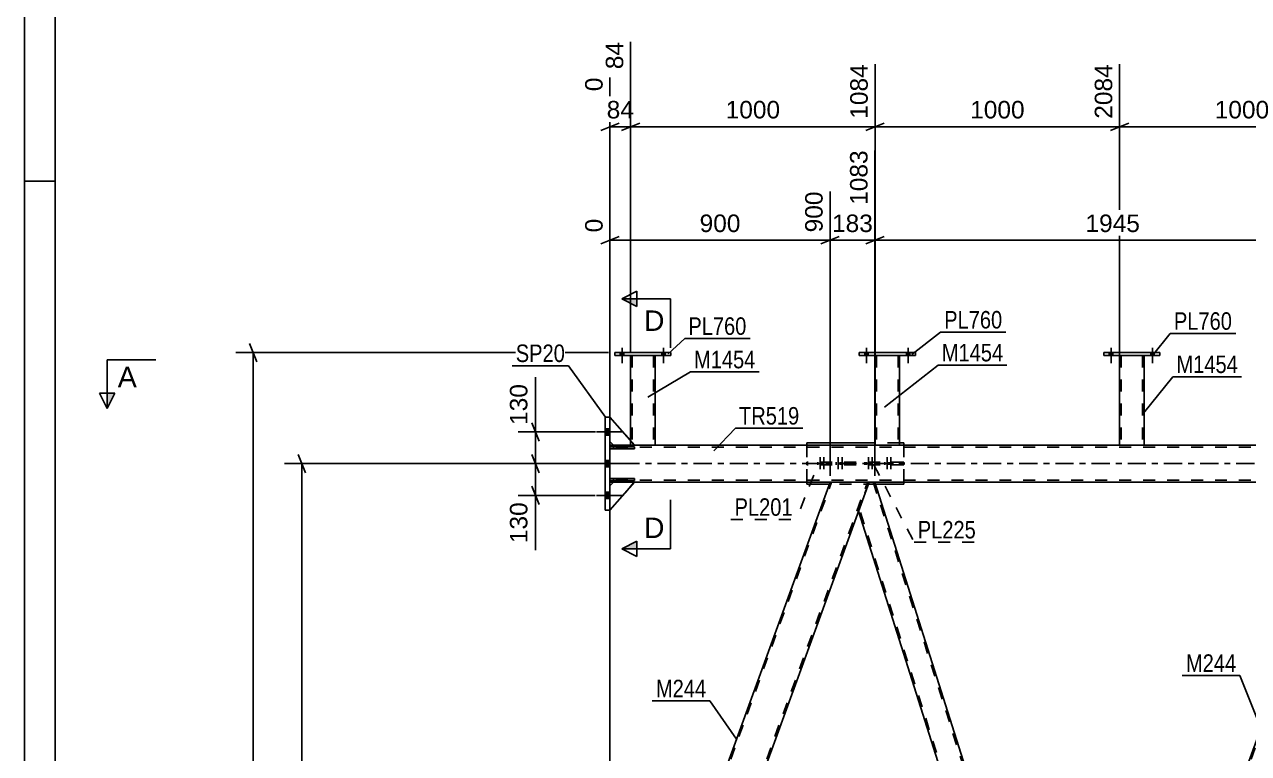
# Model space of a CAD drawing. Header units: millimetres. Extents: x -136 to 705, y -401 to 193.
# Drawn here: x -135.8 to 64.4, y -47.4 to 71.8 of the extents above; entities that cross this region are included whole.
import ezdxf

# ---------------------------------------------------------------- set-up
doc = ezdxf.new("R2010")
doc.units = ezdxf.units.MM
doc.linetypes.add('DXK_LINE_DOT2', pattern=[3.9198, 1.9599, -1.9599])
doc.linetypes.add('DXK_LINE_DOT3', pattern=[5.9187, 2.979, -0.9799, 0.9799, -0.9799])
doc.styles.add('Arial', font='ARIAL.TTF', dxfattribs={"height": 0.2})
doc.styles.add('Arial Narrow', font='ARIALN.TTF', dxfattribs={"height": 0.2})

# ---------------------------------------------------------------- blocks, each defined once
blk = doc.blocks.new('Unknown-318464307-1115')
at = {"color": 5, "linetype": 'Continuous'}
for p, q in [((-135.8, 193.21), (-135.8, -400.79)), ((-130.8, 188.21), (-130.8, -395.79)), ((-130.8, 46.21), (-135.8, 46.21))]:
    blk.add_line(p, q, dxfattribs=at)
blk = doc.blocks.new('Part-318464307-3356 - 3161')
at = {"color": 2, "linetype": 'Continuous'}
for p, q in [((-39.25, 17.67), (-39.25, 18.15)), ((-30.05, 18.15), (-39.25, 18.15)), ((-30.05, 17.67), (-30.05, 18.15)), ((-30.05, 17.67), (-39.25, 17.67))]:
    blk.add_line(p, q, dxfattribs=at)
blk = doc.blocks.new('Part-318464307-3288 - 3161')
at = {"color": 2, "linetype": 'Continuous'}
for p, q in [((3.34, 3.03), (3.34, 17.67)), ((7.34, 17.67), (7.34, 3.03)), ((7.31, 3.03), (3.34, 3.03)), ((7.34, 3.03), (7.31, 3.03))]:
    blk.add_line(p, q, dxfattribs=at)
at = {"color": 7, "linetype": 'DXK_LINE_DOT2'}
for p, q in [((3.34, 17.67), (7.34, 17.67)), ((3.58, 17.67), (3.58, 3.03)), ((7.1, 17.67), (7.1, 3.03)), ((7.08, 3.03), (7.1, 3.03))]:
    blk.add_line(p, q, dxfattribs=at)
blk = doc.blocks.new('Bolt-318464307-3225 - 3161')
at = {"linetype": 'Continuous'}
for points in [[(-40.02, 4.68), (-40.02, 5.72), (-40.82, 5.72), (-40.82, 4.68)], [(-40.02, 4.68), (-40.02, 5.72), (-40.82, 5.72), (-40.82, 4.68)], [(-40.02, 4.68), (-40.02, 5.72), (-40.82, 5.72), (-40.82, 4.68)], [(-40.02, -0.52), (-40.02, 0.52), (-40.82, 0.52), (-40.82, -0.52)], [(-40.02, -0.52), (-40.02, 0.52), (-40.82, 0.52), (-40.82, -0.52)], [(-40.02, -5.72), (-40.02, -4.68), (-40.82, -4.68), (-40.82, -5.72)], [(-40.02, -5.72), (-40.02, -4.68), (-40.82, -4.68), (-40.82, -5.72)], [(-40.02, -5.72), (-40.02, -4.68), (-40.82, -4.68), (-40.82, -5.72)]]:
    blk.add_hatch(color=1, dxfattribs=at).paths.add_polyline_path(points)
at = {"color": 1, "linetype": 'Continuous'}
for p, q in [((-42.22, 5.2), (-38.02, 5.2)), ((-42.22, 5.2), (-38.02, 5.2)), ((-42.22, 5.2), (-38.02, 5.2)), ((-40.82, 5.72), (-40.02, 5.72)), ((-40.82, 5.72), (-40.02, 5.72)), ((-40.82, 5.72), (-40.02, 5.72)), ((-40.82, 4.68), (-40.02, 4.68)), ((-40.82, 4.68), (-40.02, 4.68)), ((-40.82, 4.68), (-40.02, 4.68)), ((-42.22, 0), (-38.02, 0)), ((-42.22, 0), (-38.02, 0)), ((-40.82, 0.52), (-40.02, 0.52)), ((-40.82, 0.52), (-40.02, 0.52)), ((-40.82, -0.52), (-40.02, -0.52)), ((-40.82, -0.52), (-40.02, -0.52)), ((-42.22, -5.2), (-38.02, -5.2)), ((-42.22, -5.2), (-38.02, -5.2)), ((-42.22, -5.2), (-38.02, -5.2)), ((-40.82, -4.68), (-40.02, -4.68)), ((-40.82, -4.68), (-40.02, -4.68)), ((-40.82, -4.68), (-40.02, -4.68)), ((-40.82, -5.72), (-40.02, -5.72)), ((-40.82, -5.72), (-40.02, -5.72)), ((-40.82, -5.72), (-40.02, -5.72))]:
    blk.add_line(p, q, dxfattribs=at)
blk = doc.blocks.new('Part-318464307-3236 - 3161')
at = {"color": 2, "linetype": 'Continuous'}
for p, q in [((43.34, 3.03), (43.34, 17.67)), ((47.34, 17.67), (47.34, 3.03)), ((47.31, 3.03), (43.34, 3.03)), ((47.34, 3.03), (47.31, 3.03))]:
    blk.add_line(p, q, dxfattribs=at)
at = {"color": 7, "linetype": 'DXK_LINE_DOT2'}
for p, q in [((43.34, 17.67), (47.34, 17.67)), ((43.58, 17.67), (43.58, 3.03)), ((47.1, 17.67), (47.1, 3.03)), ((47.08, 3.03), (47.1, 3.03))]:
    blk.add_line(p, q, dxfattribs=at)
blk = doc.blocks.new('Part-318464307-3241 - 3161')
at = {"color": 2, "linetype": 'Continuous'}
for p, q in [((40.74, 17.67), (40.74, 18.15)), ((49.94, 18.15), (40.74, 18.15)), ((49.94, 17.67), (49.94, 18.15)), ((49.94, 17.67), (40.74, 17.67))]:
    blk.add_line(p, q, dxfattribs=at)
blk = doc.blocks.new('Part-318464307-3293 - 3161')
at = {"color": 2, "linetype": 'Continuous'}
for p, q in [((0.74, 17.67), (0.74, 18.15)), ((9.94, 18.15), (0.74, 18.15)), ((9.94, 17.67), (9.94, 18.15)), ((9.94, 17.67), (0.74, 17.67))]:
    blk.add_line(p, q, dxfattribs=at)
blk = doc.blocks.new('Part-318464307-3298 - 3161')
at = {"color": 2, "linetype": 'Continuous'}
for p, q in [((-36.65, 17.67), (-36.65, 3.73)), ((-32.65, 17.67), (-32.65, 3.03)), ((-32.69, 3.03), (-36.04, 3.03)), ((-32.65, 3.03), (-32.69, 3.03))]:
    blk.add_line(p, q, dxfattribs=at)
at = {"color": 7, "linetype": 'DXK_LINE_DOT2'}
for p, q in [((-36.65, 17.67), (-32.65, 17.67)), ((-36.41, 17.67), (-36.41, 3.03)), ((-32.89, 17.67), (-32.89, 3.03)), ((-36.65, 3.73), (-36.65, 3.03)), ((-36.65, 3.03), (-36.04, 3.03))]:
    blk.add_line(p, q, dxfattribs=at)
blk = doc.blocks.new('Part-318464307-3361 - 3161')
at = {"color": 2, "linetype": 'Continuous'}
for p, q in [((-39.42, 3), (-40.02, 3)), ((629.28, 3), (-36.02, 3)), ((-39.42, -3), (-40.02, -3)), ((-4.03, -3), (-36.02, -3)), ((81.11, -3), (2.36, -3))]:
    blk.add_line(p, q, dxfattribs=at)
at = {"color": 7, "linetype": 'DXK_LINE_DOT2'}
for p, q in [((-40.02, 3), (-40.02, -3)), ((629.28, 2.68), (-40.02, 2.68)), ((-36.02, 3), (-39.42, 3)), ((629.28, -2.68), (-40.02, -2.68)), ((-36.02, -3), (-39.42, -3)), ((2.36, -3), (-4.03, -3))]:
    blk.add_line(p, q, dxfattribs=at)
at = {"color": 7, "linetype": 'DXK_LINE_DOT3'}
blk.add_line((-50.02, 0), (629.28, 0), dxfattribs=at)
blk = doc.blocks.new('Part-318464307-3758 - 3161')
at = {"color": 2, "linetype": 'Continuous'}
for p, q in [((-40.82, 7.6), (-40.02, 7.6)), ((-40.82, 7.6), (-40.82, -7.6)), ((-40.02, 7.6), (-40.02, -7.6)), ((-40.82, -7.6), (-40.02, -7.6))]:
    blk.add_line(p, q, dxfattribs=at)
blk = doc.blocks.new('Part-318464307-3443 - 3161')
at = {"color": 2, "linetype": 'Continuous'}
for p, q in [((-47.33, -121.97), (-4.03, -3)), ((-40.95, -121.97), (2.36, -3)), ((-4.03, -3), (2.36, -3)), ((-46.82, -121.97), (-47.33, -121.97)), ((-46.82, -121.97), (-40.95, -121.97))]:
    blk.add_line(p, q, dxfattribs=at)
at = {"color": 7, "linetype": 'DXK_LINE_DOT2'}
for p, q in [((-47.08, -121.97), (-3.77, -3)), ((-41.2, -121.97), (2.1, -3)), ((-47.33, -121.97), (-47.29, -121.97)), ((-47.29, -121.97), (-47.18, -121.97))]:
    blk.add_line(p, q, dxfattribs=at)
blk = doc.blocks.new('Part-318464307-3459 - 3161')
at = {"color": 7, "linetype": 'DXK_LINE_DOT2'}
for p, q in [((-40.02, 3.6), (-40.02, 7.6)), ((-40.02, 7.6), (-36.02, 3)), ((-39.42, 3), (-40.02, 3.6)), ((-36.02, 3), (-39.42, 3))]:
    blk.add_line(p, q, dxfattribs=at)
blk = doc.blocks.new('Part-318464307-3460 - 3161')
at = {"color": 2, "linetype": 'Continuous'}
for p, q in [((-40.02, 7.6), (-36.02, 3)), ((-39.42, 3), (-40.02, 3.6)), ((-36.02, 3), (-39.42, 3))]:
    blk.add_line(p, q, dxfattribs=at)
at = {"color": 7, "linetype": 'DXK_LINE_DOT2'}
blk.add_line((-40.02, 3.6), (-40.02, 7.6), dxfattribs=at)
blk = doc.blocks.new('Part-318464307-3461 - 3161')
at = {"color": 7, "linetype": 'DXK_LINE_DOT2'}
for p, q in [((-39.42, -3), (-40.02, -3.6)), ((-40.02, -7.6), (-36.02, -3)), ((-40.02, -3.6), (-40.02, -7.6)), ((-36.02, -3), (-39.42, -3))]:
    blk.add_line(p, q, dxfattribs=at)
blk = doc.blocks.new('Part-318464307-3462 - 3161')
at = {"color": 2, "linetype": 'Continuous'}
for p, q in [((-39.42, -3), (-40.02, -3.6)), ((-40.02, -7.6), (-36.02, -3)), ((-36.02, -3), (-39.42, -3))]:
    blk.add_line(p, q, dxfattribs=at)
at = {"color": 7, "linetype": 'DXK_LINE_DOT2'}
blk.add_line((-40.02, -3.6), (-40.02, -7.6), dxfattribs=at)
blk = doc.blocks.new('Bolt-318464307-3627 - 3161')
at = {"linetype": 'Continuous'}
for points in [[(1.66, 17.67), (2.22, 17.67), (2.22, 18.15), (1.66, 18.15)], [(1.66, 17.67), (2.22, 17.67), (2.22, 18.15), (1.66, 18.15)], [(8.46, 17.67), (9.02, 17.67), (9.02, 18.15), (8.46, 18.15)], [(8.46, 17.67), (9.02, 17.67), (9.02, 18.15), (8.46, 18.15)]]:
    blk.add_hatch(color=1, dxfattribs=at).paths.add_polyline_path(points)
at = {"color": 1, "linetype": 'Continuous'}
for p, q in [((1.66, 18.15), (1.66, 17.67)), ((1.66, 18.15), (1.66, 17.67)), ((1.94, 18.95), (1.94, 16.43)), ((1.94, 18.95), (1.94, 16.43)), ((2.22, 18.15), (2.22, 17.67)), ((2.22, 18.15), (2.22, 17.67)), ((8.46, 18.15), (8.46, 17.67)), ((8.46, 18.15), (8.46, 17.67)), ((8.74, 18.95), (8.74, 16.43)), ((8.74, 18.95), (8.74, 16.43)), ((9.02, 18.15), (9.02, 17.67)), ((9.02, 18.15), (9.02, 17.67))]:
    blk.add_line(p, q, dxfattribs=at)
blk = doc.blocks.new('Part-318464307-3701 - 3161')
at = {"color": 2, "linetype": 'Continuous'}
for p, q in [((-7.84, 3.43), (-7.84, 3)), ((3.34, 3.43), (-7.84, 3.43)), ((8.07, 3.43), (7.34, 3.43)), ((8.07, 3.43), (8.07, 3)), ((-7.84, -3.37), (-7.84, -3)), ((-4.16, -3.37), (-7.84, -3.37)), ((8.07, -3.37), (3.42, -3.37)), ((8.07, -3.37), (8.07, -3))]:
    blk.add_line(p, q, dxfattribs=at)
at = {"color": 7, "linetype": 'DXK_LINE_DOT2'}
for p, q in [((-7.84, 3), (-7.84, -3)), ((7.34, 3.43), (3.34, 3.43)), ((8.07, 3), (8.07, -3)), ((3.42, -3.37), (-4.16, -3.37))]:
    blk.add_line(p, q, dxfattribs=at)
blk = doc.blocks.new('Part-318464307-3556 - 3161')
at = {"color": 7, "linetype": 'DXK_LINE_DOT2'}
for p, q in [((-36.02, -2.44), (-40.02, -2.44)), ((-40.02, -2.44), (-40.02, -2.76)), ((-40.02, -2.76), (-36.02, -2.76)), ((-39.42, -2.76), (-39.42, -2.44)), ((-36.02, -2.76), (-36.02, -2.44))]:
    blk.add_line(p, q, dxfattribs=at)
blk = doc.blocks.new('Bolt-318464307-3583 - 3161')
at = {"color": 1, "linetype": 'DXK_LINE_DOT2'}
for p, q in [((-6.02, 0.27), (-6.02, -0.21)), ((-5.66, 1.07), (-5.66, -1.93)), ((-5.38, 0.27), (-5.38, -0.21)), ((-5.3, 0.27), (-5.3, -0.21)), ((-5.02, 1.07), (-5.02, -1.93)), ((-4.66, 0.27), (-4.66, -0.21)), ((-3.03, 0.27), (-3.03, -0.21)), ((-2.67, 1.07), (-2.67, -1.93)), ((-2.39, 0.27), (-2.39, -0.21)), ((-2.31, 0.27), (-2.31, -0.21)), ((-2.03, 1.07), (-2.03, -1.93)), ((-1.67, 0.27), (-1.67, -0.21))]:
    blk.add_line(p, q, dxfattribs=at)
blk = doc.blocks.new('Bolt-318464307-3629 - 3161')
at = {"linetype": 'Continuous'}
for points in [[(41.66, 17.67), (42.22, 17.67), (42.22, 18.15), (41.66, 18.15)], [(41.66, 17.67), (42.22, 17.67), (42.22, 18.15), (41.66, 18.15)], [(48.46, 17.67), (49.02, 17.67), (49.02, 18.15), (48.46, 18.15)], [(48.46, 17.67), (49.02, 17.67), (49.02, 18.15), (48.46, 18.15)]]:
    blk.add_hatch(color=1, dxfattribs=at).paths.add_polyline_path(points)
at = {"color": 1, "linetype": 'Continuous'}
for p, q in [((41.66, 18.15), (41.66, 17.67)), ((41.66, 18.15), (41.66, 17.67)), ((41.94, 18.95), (41.94, 16.43)), ((41.94, 18.95), (41.94, 16.43)), ((42.22, 18.15), (42.22, 17.67)), ((42.22, 18.15), (42.22, 17.67)), ((48.46, 18.15), (48.46, 17.67)), ((48.46, 18.15), (48.46, 17.67)), ((48.74, 18.95), (48.74, 16.43)), ((48.74, 18.95), (48.74, 16.43)), ((49.02, 18.15), (49.02, 17.67)), ((49.02, 18.15), (49.02, 17.67))]:
    blk.add_line(p, q, dxfattribs=at)
blk = doc.blocks.new('Bolt-318464307-3684 - 3161')
at = {"linetype": 'Continuous'}
for points in [[(-38.33, 17.67), (-37.77, 17.67), (-37.77, 18.15), (-38.33, 18.15)], [(-38.33, 17.67), (-37.77, 17.67), (-37.77, 18.15), (-38.33, 18.15)], [(-31.53, 17.67), (-30.97, 17.67), (-30.97, 18.15), (-31.53, 18.15)], [(-31.53, 17.67), (-30.97, 17.67), (-30.97, 18.15), (-31.53, 18.15)]]:
    blk.add_hatch(color=1, dxfattribs=at).paths.add_polyline_path(points)
at = {"color": 1, "linetype": 'Continuous'}
for p, q in [((-38.33, 18.15), (-38.33, 17.67)), ((-38.33, 18.15), (-38.33, 17.67)), ((-38.05, 18.95), (-38.05, 16.43)), ((-38.05, 18.95), (-38.05, 16.43)), ((-37.77, 18.15), (-37.77, 17.67)), ((-37.77, 18.15), (-37.77, 17.67)), ((-31.53, 18.15), (-31.53, 17.67)), ((-31.53, 18.15), (-31.53, 17.67)), ((-31.25, 18.95), (-31.25, 16.43)), ((-31.25, 18.95), (-31.25, 16.43)), ((-30.97, 18.15), (-30.97, 17.67)), ((-30.97, 18.15), (-30.97, 17.67))]:
    blk.add_line(p, q, dxfattribs=at)
blk = doc.blocks.new('Part-318464307-3706 - 3161')
at = {"color": 7, "linetype": 'DXK_LINE_DOT2'}
for p, q in [((8.07, 0.27), (-7.84, 0.27)), ((-7.84, 0.27), (-7.84, -0.21)), ((-1.39, 0.27), (-1.39, -0.21)), ((1.66, -0.21), (1.66, 0.27)), ((8.07, 0.27), (8.07, -0.21)), ((8.07, -0.21), (-7.84, -0.21))]:
    blk.add_line(p, q, dxfattribs=at)
blk = doc.blocks.new('Bolt-318464307-3740 - 3161')
at = {"color": 1, "linetype": 'DXK_LINE_DOT2'}
for p, q in [((1.92, 0.27), (1.92, -0.21)), ((2.28, 1.07), (2.28, -1.93)), ((2.52, 0.27), (2.52, -0.21)), ((2.64, 0.27), (2.64, -0.21)), ((2.88, 1.07), (2.88, -1.93)), ((3.24, 0.27), (3.24, -0.21)), ((4.94, 0.27), (4.94, -0.21)), ((5.3, 1.07), (5.3, -1.93)), ((5.54, 0.27), (5.54, -0.21)), ((5.66, 0.27), (5.66, -0.21)), ((5.9, 1.07), (5.9, -1.93)), ((6.26, 0.27), (6.26, -0.21))]:
    blk.add_line(p, q, dxfattribs=at)
blk = doc.blocks.new('Part-318464307-3778 - 3161')
at = {"color": 7, "linetype": 'DXK_LINE_DOT2'}
for p, q in [((2.36, -3), (0.62, -7.77)), ((3.31, -3), (2.36, -3)), ((3.05, -3), (39.4, -117.58)), ((37.11, -121.97), (0.76, -7.4)), ((37.8, -121.97), (39.54, -117.21)), ((36.85, -121.97), (37.8, -121.97))]:
    blk.add_line(p, q, dxfattribs=at)
at = {"color": 2, "linetype": 'Continuous'}
for p, q in [((39.54, -117.21), (3.31, -3)), ((36.85, -121.97), (0.62, -7.77))]:
    blk.add_line(p, q, dxfattribs=at)
blk = doc.blocks.new('Part-318464307-3783 - 3161')
at = {"color": 2, "linetype": 'Continuous'}
for p, q in [((37.8, -121.97), (81.11, -3)), ((44.19, -121.97), (87.49, -3)), ((81.11, -3), (87.49, -3)), ((44.15, -121.97), (37.8, -121.97)), ((44.19, -121.97), (44.15, -121.97))]:
    blk.add_line(p, q, dxfattribs=at)
at = {"color": 7, "linetype": 'DXK_LINE_DOT2'}
for p, q in [((38.06, -121.97), (81.36, -3)), ((43.93, -121.97), (87.24, -3))]:
    blk.add_line(p, q, dxfattribs=at)
blk = doc.blocks.new('Part-318464307-3822 - 3161')
at = {"color": 2, "linetype": 'Continuous'}
for p, q in [((-40.02, 2.76), (-36.02, 2.76)), ((-40.02, 2.44), (-40.02, 2.76)), ((-36.02, 2.44), (-40.02, 2.44)), ((-36.02, 2.76), (-36.02, 2.44))]:
    blk.add_line(p, q, dxfattribs=at)
at = {"color": 7, "linetype": 'DXK_LINE_DOT2'}
blk.add_line((-39.42, 2.44), (-39.42, 2.76), dxfattribs=at)
blk = doc.blocks.new('Part-318464307-3823 - 3161')
at = {"color": 2, "linetype": 'Continuous'}
for p, q in [((-40.02, -2.76), (-40.02, -2.44)), ((-40.02, -2.44), (-36.02, -2.44)), ((-36.02, -2.76), (-40.02, -2.76)), ((-36.02, -2.44), (-36.02, -2.76))]:
    blk.add_line(p, q, dxfattribs=at)
at = {"color": 7, "linetype": 'DXK_LINE_DOT2'}
blk.add_line((-39.42, -2.76), (-39.42, -2.44), dxfattribs=at)
blk = doc.blocks.new('Part-318464307-3824 - 3161')
at = {"color": 7, "linetype": 'DXK_LINE_DOT2'}
for p, q in [((-36.02, 2.76), (-40.02, 2.76)), ((-40.02, 2.76), (-40.02, 2.44)), ((-40.02, 2.44), (-36.02, 2.44)), ((-39.42, 2.76), (-39.42, 2.44)), ((-36.02, 2.44), (-36.02, 2.76))]:
    blk.add_line(p, q, dxfattribs=at)
blk = doc.blocks.new('StraightDimension-318464307-5020 - 3161')
at = {"color": 7, "linetype": 'Continuous'}
for p, q in [((3.31, -2), (3.31, 51.22)), ((-4.03, -2), (-4.03, 44.49)), ((-5.53, 35.92), (-2.53, 37.12)), ((-4.03, 36.52), (3.31, 36.52)), ((4.81, 37.12), (1.81, 35.92))]:
    blk.add_line(p, q, dxfattribs=at)
at = {"color": 0}
blk.add_wipeout([(3.57, 37.27), (3.57, 41.47), (-4.3, 41.47), (-4.3, 37.27)], dxfattribs=at)
at = {"color": 0, "linetype": 'Continuous'}
blk.add_wipeout([(2.71, 51.82), (-1.49, 51.82), (-1.49, 41.72), (2.71, 41.72)], dxfattribs=at)
at = {"color": 3, "linetype": 'Continuous', "style": 'Arial'}
blk.add_text('1083', height=2.865, rotation=90.0002, dxfattribs=at).set_placement((2.11, 42.32))
at = {"color": 3, "style": 'Arial'}
blk.add_text('183', height=2.865, dxfattribs=at).set_placement((-3.7, 37.87))
blk = doc.blocks.new('StraightDimension-318464307-4606 - 3161')
at = {"color": 7, "linetype": 'Continuous'}
for p, q in [((-52.78, 6.7), (-51.58, 3.7)), ((-42.41, 5.2), (-55.03, 5.2)), ((-52.18, 0), (-52.18, 5.2)), ((-51.58, -1.5), (-52.78, 1.5)), ((-41.82, 0), (-55.03, 0))]:
    blk.add_line(p, q, dxfattribs=at)
at = {"color": 0}
blk.add_wipeout([(-52.93, 13.6), (-57.13, 13.6), (-57.13, 5.72), (-52.93, 5.72)], dxfattribs=at)
at = {"color": 7, "linetype": 'Continuous'}
blk.add_line((-52.18, 5.2), (-52.18, 14.12), dxfattribs=at)
blk.add_line((-52.18, 5.2), (-52.18, 14.12), dxfattribs=at)
at = {"color": 3, "style": 'Arial'}
blk.add_text('130', height=2.865, rotation=90.0002, dxfattribs=at).set_placement((-53.53, 6.33))
blk = doc.blocks.new('StraightDimension-318464307-4524 - 3161')
at = {"color": 7, "linetype": 'Continuous'}
for p, q in [((3.34, 17.62), (3.34, 65.3)), ((43.34, 17.62), (43.34, 65.3)), ((4.84, 55.7), (1.84, 54.5)), ((3.34, 55.1), (43.34, 55.1)), ((41.84, 54.5), (44.84, 55.7))]:
    blk.add_line(p, q, dxfattribs=at)
at = {"color": 0, "linetype": 'Continuous'}
blk.add_wipeout([(42.74, 65.9), (38.54, 65.9), (38.54, 55.8), (42.74, 55.8)], dxfattribs=at)
at = {"color": 0}
blk.add_wipeout([(28.39, 55.85), (28.39, 60.05), (18.3, 60.05), (18.3, 55.85)], dxfattribs=at)
at = {"color": 3, "linetype": 'Continuous', "style": 'Arial'}
blk.add_text('2084', height=2.865, rotation=90.0002, dxfattribs=at).set_placement((42.14, 56.4))
at = {"color": 3, "style": 'Arial'}
blk.add_text('1000', height=2.865, dxfattribs=at).set_placement((18.9, 56.45))
blk = doc.blocks.new('StraightDimension-318464307-4514 - 3161')
at = {"color": 7, "linetype": 'Continuous'}
for p, q in [((43.34, 17.62), (43.34, 65.3)), ((83.35, 17.62), (83.35, 65.3)), ((44.84, 55.7), (41.84, 54.5)), ((43.34, 55.1), (83.35, 55.1)), ((81.85, 54.5), (84.85, 55.7))]:
    blk.add_line(p, q, dxfattribs=at)
at = {"color": 0, "linetype": 'Continuous'}
blk.add_wipeout([(82.75, 65.9), (78.55, 65.9), (78.55, 55.8), (82.75, 55.8)], dxfattribs=at)
at = {"color": 0}
blk.add_wipeout([(68.39, 55.85), (68.39, 60.05), (58.3, 60.05), (58.3, 55.85)], dxfattribs=at)
at = {"color": 3, "linetype": 'Continuous', "style": 'Arial'}
blk.add_text('3084', height=2.865, rotation=90.0002, dxfattribs=at).set_placement((82.15, 56.4))
at = {"color": 3, "style": 'Arial'}
blk.add_text('1000', height=2.865, dxfattribs=at).set_placement((58.9, 56.45))
blk = doc.blocks.new('StraightDimension-318464307-4614 - 3161')
at = {"color": 7, "linetype": 'Continuous'}
for p, q in [((-52.78, 1.5), (-51.58, -1.5)), ((-41.82, 0), (-55.03, 0)), ((-52.18, -5.2), (-52.18, 0)), ((-51.58, -6.7), (-52.78, -3.7)), ((-42.44, -5.2), (-55.03, -5.2))]:
    blk.add_line(p, q, dxfattribs=at)
at = {"color": 0}
blk.add_wipeout([(-52.93, -5.73), (-57.13, -5.73), (-57.13, -13.6), (-52.93, -13.6)], dxfattribs=at)
at = {"color": 7, "linetype": 'Continuous'}
blk.add_line((-52.18, -5.2), (-52.18, -14.12), dxfattribs=at)
blk.add_line((-52.18, -5.2), (-52.18, -14.12), dxfattribs=at)
at = {"color": 3, "style": 'Arial'}
blk.add_text('130', height=2.865, rotation=90.0002, dxfattribs=at).set_placement((-53.53, -13))
blk = doc.blocks.new('StraightDimension-318464307-4552 - 3161')
at = {"color": 7, "linetype": 'Continuous'}
for p, q in [((-89.82, -1.5), (-91.02, 1.5)), ((-41.82, 0), (-93.27, 0)), ((-90.42, -124.97), (-90.42, 0)), ((-91.02, -123.47), (-89.82, -126.47)), ((-75.23, -124.97), (-93.27, -124.97))]:
    blk.add_line(p, q, dxfattribs=at)
at = {"color": 0}
blk.add_wipeout([(-91.17, -57.44), (-95.37, -57.44), (-95.37, -67.53), (-91.17, -67.53)], dxfattribs=at)
at = {"color": 3, "style": 'Arial'}
blk.add_text('3124', height=2.865, rotation=90.0002, dxfattribs=at).set_placement((-91.77, -66.93))
blk = doc.blocks.new('StraightDimension-318464307-4994 - 3161')
at = {"color": 7, "linetype": 'Continuous'}
for p, q in [((3.31, -2), (3.31, 51.22)), ((81.11, -2), (81.11, 46.72)), ((4.81, 37.12), (1.81, 35.92)), ((3.31, 36.52), (81.11, 36.52)), ((79.61, 35.92), (82.61, 37.12))]:
    blk.add_line(p, q, dxfattribs=at)
at = {"color": 0, "linetype": 'Continuous'}
blk.add_wipeout([(80.51, 47.32), (76.31, 47.32), (76.31, 37.22), (80.51, 37.22)], dxfattribs=at)
at = {"color": 0}
blk.add_wipeout([(47.25, 37.27), (47.25, 41.47), (37.16, 41.47), (37.16, 37.27)], dxfattribs=at)
at = {"color": 3, "linetype": 'Continuous', "style": 'Arial'}
blk.add_text('3028', height=2.865, rotation=90.0002, dxfattribs=at).set_placement((79.91, 37.82))
at = {"color": 3, "style": 'Arial'}
blk.add_text('1945', height=2.865, dxfattribs=at).set_placement((37.76, 37.87))
blk = doc.blocks.new('StraightDimension-318464307-5046 - 3161')
at = {"color": 7, "linetype": 'Continuous'}
for p, q in [((-4.03, -2), (-4.03, 44.49)), ((-40.02, 3.99), (-40.02, 40.05)), ((-38.52, 37.12), (-41.52, 35.92)), ((-40.02, 36.52), (-4.03, 36.52)), ((-5.53, 35.92), (-2.53, 37.12))]:
    blk.add_line(p, q, dxfattribs=at)
at = {"color": 0, "linetype": 'Continuous'}
for points in [[(-4.63, 45.09), (-8.83, 45.09), (-8.83, 37.22), (-4.63, 37.22)], [(-40.62, 40.65), (-44.82, 40.65), (-44.82, 37.22), (-40.62, 37.22)]]:
    blk.add_wipeout(points, dxfattribs=at)
at = {"color": 0}
blk.add_wipeout([(-18.09, 37.27), (-18.09, 41.47), (-25.96, 41.47), (-25.96, 37.27)], dxfattribs=at)
at = {"color": 3, "linetype": 'Continuous', "style": 'Arial'}
for s, height, p in [('900', 2.865, (-5.23, 37.82)), ('0', 2.87, (-41.22, 37.82))]:
    blk.add_text(s, height=height, rotation=90.0002, dxfattribs=at).set_placement(p)
at = {"color": 3, "style": 'Arial'}
blk.add_text('900', height=2.865, dxfattribs=at).set_placement((-25.36, 37.87))
blk = doc.blocks.new('StraightDimension-318464307-4344 - 3161')
at = {"color": 7, "linetype": 'Continuous'}
for p, q in [((-36.65, 18.24), (-36.65, 68.95)), ((-40.02, 4), (-40.02, 63.13)), ((-41.52, 54.5), (-38.52, 55.7)), ((-40.02, 55.1), (-36.65, 55.1)), ((-35.15, 55.7), (-38.15, 54.5))]:
    blk.add_line(p, q, dxfattribs=at)
at = {"color": 0, "linetype": 'Continuous'}
blk.add_wipeout([(-37.25, 69.55), (-41.45, 69.55), (-41.45, 63.9), (-37.25, 63.9)], dxfattribs=at)
at = {"color": 0}
blk.add_wipeout([(-35.51, 55.85), (-35.51, 60.05), (-41.16, 60.05), (-41.16, 55.85)], dxfattribs=at)
at = {"color": 0, "linetype": 'Continuous'}
blk.add_wipeout([(-40.62, 63.73), (-44.82, 63.73), (-44.82, 60.3), (-40.62, 60.3)], dxfattribs=at)
at = {"color": 3, "linetype": 'Continuous', "style": 'Arial'}
for s, height, p in [('84', 2.865, (-37.85, 64.5)), ('0', 2.87, (-41.22, 60.9))]:
    blk.add_text(s, height=height, rotation=90.0002, dxfattribs=at).set_placement(p)
at = {"color": 3, "style": 'Arial'}
blk.add_text('84', height=2.865, dxfattribs=at).set_placement((-40.56, 56.45))
blk = doc.blocks.new('StraightDimension-318464307-4354 - 3161')
at = {"color": 7, "linetype": 'Continuous'}
for p, q in [((-36.65, 18.24), (-36.65, 68.95)), ((3.34, 17.62), (3.34, 65.3)), ((-35.15, 55.7), (-38.15, 54.5)), ((-36.65, 55.1), (3.34, 55.1)), ((1.84, 54.5), (4.84, 55.7))]:
    blk.add_line(p, q, dxfattribs=at)
at = {"color": 0, "linetype": 'Continuous'}
blk.add_wipeout([(2.74, 65.9), (-1.46, 65.9), (-1.46, 55.8), (2.74, 55.8)], dxfattribs=at)
at = {"color": 0}
blk.add_wipeout([(-11.61, 55.85), (-11.61, 60.05), (-21.7, 60.05), (-21.7, 55.85)], dxfattribs=at)
at = {"color": 3, "linetype": 'Continuous', "style": 'Arial'}
blk.add_text('1084', height=2.865, rotation=90.0002, dxfattribs=at).set_placement((2.14, 56.4))
at = {"color": 3, "style": 'Arial'}
blk.add_text('1000', height=2.865, dxfattribs=at).set_placement((-21.1, 56.45))
blk = doc.blocks.new('StraightDimension-318464307-4623 - 3161')
at = {"color": 7, "linetype": 'Continuous'}
for p, q in [((-40.02, -4), (-40.02, -56.46)), ((-73.43, -120.97), (-73.43, -51.21)), ((-71.93, -53.46), (-74.93, -54.66)), ((-41.52, -54.66), (-38.52, -53.46)), ((-73.43, -54.06), (-40.02, -54.06))]:
    blk.add_line(p, q, dxfattribs=at)
at = {"color": 0}
blk.add_wipeout([(-51.67, -53.31), (-51.67, -49.11), (-61.77, -49.11), (-61.77, -53.31)], dxfattribs=at)
at = {"color": 3, "style": 'Arial'}
blk.add_text('1840', height=2.865, dxfattribs=at).set_placement((-61.17, -52.71))
blk = doc.blocks.new('StraightDimension-318464307-9068 - 3161')
at = {"color": 7, "linetype": 'Continuous'}
for p, q in [((-40.25, 18.15), (-101.24, 18.15)), ((-97.79, 16.65), (-98.99, 19.65)), ((-98.39, -128.37), (-98.39, 18.15)), ((-98.99, -126.87), (-97.79, -129.87)), ((27.59, -128.37), (-101.24, -128.37))]:
    blk.add_line(p, q, dxfattribs=at)
at = {"color": 0}
blk.add_wipeout([(-99.14, -50.85), (-103.34, -50.85), (-103.34, -59.37), (-99.14, -59.37)], dxfattribs=at)
at = {"color": 3, "style": 'Arial Narrow'}
blk.add_text('3663', height=2.863, rotation=90.0002, dxfattribs=at).set_placement((-99.74, -58.77))
blk = doc.blocks.new('Mark-318464307-3352 - 3161')
at = {"color": 0}
blk.add_wipeout([(-17.7, 21.06), (-17.7, 24.06), (-27.2, 24.06), (-27.2, 21.06)], dxfattribs=at)
blk.add_wipeout([(-17.7, 21.06), (-17.7, 24.06), (-27.2, 24.06), (-27.2, 21.06)], dxfattribs=at)
at = {"color": 30, "linetype": 'Continuous'}
for p, q in [((-30.5, 17.95), (-27.8, 20.46)), ((-27.8, 20.46), (-17.1, 20.46))]:
    blk.add_line(p, q, dxfattribs=at)
at = {"color": 3, "style": 'Arial Narrow'}
blk.add_text('PL760', height=2.863, dxfattribs=at).set_placement((-27.2, 21.06))
blk = doc.blocks.new('SectionMark-318464307-5212 - 3161')
at = {"color": 6, "linetype": 'Continuous'}
for p, q in [((-122.29, 17), (-122.29, 9)), ((-122.29, 9), (-123.54, 11.5))]:
    blk.add_line(p, q, dxfattribs=at)
at = {"color": 0, "linetype": 'Continuous'}
blk.add_wipeout([(-117.43, 12.5), (-117.43, 16), (-120.54, 16), (-120.54, 12.5)], dxfattribs=at)
at = {"linetype": 'Continuous'}
blk.add_hatch(color=6, dxfattribs=at).paths.add_polyline_path([(-122.29, 11.5), (-121.04, 11.5), (-122.29, 9)])
at = {"color": 6, "linetype": 'Continuous'}
for p, q in [((-122.29, 17), (-114.29, 17)), ((-121.04, 11.5), (-123.54, 11.5)), ((-122.29, 9), (-121.04, 11.5))]:
    blk.add_line(p, q, dxfattribs=at)
at = {"color": 3, "linetype": 'Continuous', "style": 'Arial'}
blk.add_text('A', height=3.34, dxfattribs=at).set_placement((-120.54, 12.5))
blk = doc.blocks.new('Mark-318464307-3284 - 3161')
at = {"color": 0}
blk.add_wipeout([(24.31, 16.72), (24.31, 19.72), (14.26, 19.72), (14.26, 16.72)], dxfattribs=at)
blk.add_wipeout([(24.31, 16.72), (24.31, 19.72), (14.26, 19.72), (14.26, 16.72)], dxfattribs=at)
at = {"color": 30, "linetype": 'Continuous'}
for p, q in [((4.9, 9.26), (13.66, 16.12)), ((13.66, 16.12), (24.91, 16.12))]:
    blk.add_line(p, q, dxfattribs=at)
at = {"color": 3, "style": 'Arial Narrow'}
blk.add_text('M1454', height=2.863, dxfattribs=at).set_placement((14.26, 16.72))
blk = doc.blocks.new('Mark-318464307-3289 - 3161')
at = {"color": 0}
blk.add_wipeout([(24.15, 22.1), (24.15, 25.1), (14.65, 25.1), (14.65, 22.1)], dxfattribs=at)
blk.add_wipeout([(24.15, 22.1), (24.15, 25.1), (14.65, 25.1), (14.65, 22.1)], dxfattribs=at)
at = {"color": 30, "linetype": 'Continuous'}
for p, q in [((9.33, 17.84), (14.05, 21.5)), ((14.05, 21.5), (24.75, 21.5))]:
    blk.add_line(p, q, dxfattribs=at)
at = {"color": 3, "style": 'Arial Narrow'}
blk.add_text('PL760', height=2.863, dxfattribs=at).set_placement((14.65, 22.1))
blk = doc.blocks.new('Mark-318464307-3232 - 3161')
at = {"color": 0}
blk.add_wipeout([(62.7, 14.82), (62.7, 17.82), (52.65, 17.82), (52.65, 14.82)], dxfattribs=at)
blk.add_wipeout([(62.7, 14.82), (62.7, 17.82), (52.65, 17.82), (52.65, 14.82)], dxfattribs=at)
at = {"color": 30, "linetype": 'Continuous'}
for p, q in [((47.24, 8.26), (52.05, 14.22)), ((52.05, 14.22), (63.3, 14.22))]:
    blk.add_line(p, q, dxfattribs=at)
at = {"color": 3, "style": 'Arial Narrow'}
blk.add_text('M1454', height=2.863, dxfattribs=at).set_placement((52.65, 14.82))
blk = doc.blocks.new('Mark-318464307-3237 - 3161')
at = {"color": 0}
blk.add_wipeout([(61.73, 21.89), (61.73, 24.89), (52.23, 24.89), (52.23, 21.89)], dxfattribs=at)
blk.add_wipeout([(61.73, 21.89), (61.73, 24.89), (52.23, 24.89), (52.23, 21.89)], dxfattribs=at)
at = {"color": 30, "linetype": 'Continuous'}
for p, q in [((48.73, 17.67), (51.63, 21.29)), ((51.63, 21.29), (62.33, 21.29))]:
    blk.add_line(p, q, dxfattribs=at)
at = {"color": 3, "style": 'Arial Narrow'}
blk.add_text('PL760', height=2.863, dxfattribs=at).set_placement((52.23, 21.89))
blk = doc.blocks.new('Mark-318464307-3294 - 3161')
at = {"color": 0}
blk.add_wipeout([(-16.22, 15.59), (-16.22, 18.59), (-26.27, 18.59), (-26.27, 15.59)], dxfattribs=at)
blk.add_wipeout([(-16.22, 15.59), (-16.22, 18.59), (-26.27, 18.59), (-26.27, 15.59)], dxfattribs=at)
at = {"color": 30, "linetype": 'Continuous'}
for p, q in [((-33.81, 10.86), (-26.87, 14.99)), ((-26.87, 14.99), (-15.62, 14.99))]:
    blk.add_line(p, q, dxfattribs=at)
at = {"color": 3, "style": 'Arial Narrow'}
blk.add_text('M1454', height=2.863, dxfattribs=at).set_placement((-26.27, 15.59))
blk = doc.blocks.new('Mark-318464307-3357 - 3161')
at = {"color": 0}
blk.add_wipeout([(-9.05, 6.39), (-9.05, 9.39), (-18.91, 9.39), (-18.91, 6.39)], dxfattribs=at)
blk.add_wipeout([(-9.05, 6.39), (-9.05, 9.39), (-18.91, 9.39), (-18.91, 6.39)], dxfattribs=at)
at = {"color": 30, "linetype": 'Continuous'}
for p, q in [((-23.04, 2.12), (-19.51, 5.79)), ((-19.51, 5.79), (-8.45, 5.79))]:
    blk.add_line(p, q, dxfattribs=at)
at = {"color": 3, "style": 'Arial Narrow'}
blk.add_text('TR519', height=2.863, dxfattribs=at).set_placement((-18.91, 6.39))
blk = doc.blocks.new('Mark-318464307-3439 - 3161')
at = {"color": 0}
blk.add_wipeout([(-24.27, -38.2), (-24.27, -35.2), (-32.5, -35.2), (-32.5, -38.2)], dxfattribs=at)
blk.add_wipeout([(-24.27, -38.2), (-24.27, -35.2), (-32.5, -35.2), (-32.5, -38.2)], dxfattribs=at)
at = {"color": 30, "linetype": 'Continuous'}
for p in [(-33.1, -38.8), (-19.33, -45.04)]:
    blk.add_line(p, (-23.67, -38.8), dxfattribs=at)
at = {"color": 3, "style": 'Arial Narrow'}
blk.add_text('M244', height=2.863, dxfattribs=at).set_placement((-32.5, -38.2))
blk = doc.blocks.new('SectionMark-318464307-5206 - 3161')
at = {"linetype": 'Continuous'}
for points in [[(-35.61, 26.96), (-35.61, 25.71), (-38.11, 26.96)], [(-35.61, -12.66), (-35.61, -13.91), (-38.11, -13.91)]]:
    blk.add_hatch(color=6, dxfattribs=at).paths.add_polyline_path(points)
at = {"color": 6, "linetype": 'Continuous'}
for p, q in [((-38.11, 26.96), (-35.61, 28.21)), ((-35.61, 25.71), (-35.61, 28.21)), ((-30.11, 26.96), (-38.11, 26.96)), ((-38.11, 26.96), (-35.61, 25.71)), ((-38.11, -13.91), (-35.61, -12.66)), ((-30.11, -13.91), (-38.11, -13.91)), ((-35.61, -15.16), (-38.11, -13.91)), ((-35.61, -12.66), (-35.61, -15.16))]:
    blk.add_line(p, q, dxfattribs=at)
at = {"color": 0, "linetype": 'Continuous'}
for points in [[(-31.11, 21.71), (-31.11, 25.21), (-34.48, 25.21), (-34.48, 21.71)], [(-31.11, -12.16), (-31.11, -8.66), (-34.48, -8.66), (-34.48, -12.16)]]:
    blk.add_wipeout(points, dxfattribs=at)
at = {"color": 6, "linetype": 'Continuous'}
for p, q in [((-30.11, 26.96), (-30.11, 18.96)), ((-30.11, -13.91), (-30.11, -5.91))]:
    blk.add_line(p, q, dxfattribs=at)
at = {"color": 3, "linetype": 'Continuous', "style": 'Arial'}
for p in [(-34.48, 21.71), (-34.48, -12.16)]:
    blk.add_text('D', height=3.34, dxfattribs=at).set_placement(p)
blk = doc.blocks.new('Mark-318464307-3697 - 3161')
at = {"color": 0}
blk.add_wipeout([(-10.13, -8.53), (-10.13, -5.53), (-19.64, -5.53), (-19.64, -8.53)], dxfattribs=at)
blk.add_wipeout([(-10.13, -8.53), (-10.13, -5.53), (-19.64, -5.53), (-19.64, -8.53)], dxfattribs=at)
at = {"color": 30, "linetype": 'DXK_LINE_DOT2'}
for p in [(-6.7, -1.89), (-20.24, -9.13)]:
    blk.add_line(p, (-9.53, -9.13), dxfattribs=at)
at = {"color": 3, "style": 'Arial Narrow'}
blk.add_text('PL201', height=2.863, dxfattribs=at).set_placement((-19.64, -8.53))
blk = doc.blocks.new('Mark-318464307-3702 - 3161')
at = {"color": 0}
blk.add_wipeout([(19.83, -12.23), (19.83, -9.23), (10.33, -9.23), (10.33, -12.23)], dxfattribs=at)
blk.add_wipeout([(19.83, -12.23), (19.83, -9.23), (10.33, -9.23), (10.33, -12.23)], dxfattribs=at)
at = {"color": 30, "linetype": 'DXK_LINE_DOT2'}
for p, q in [((3.16, -0.21), (9.73, -12.83)), ((9.73, -12.83), (20.43, -12.83))]:
    blk.add_line(p, q, dxfattribs=at)
at = {"color": 3, "style": 'Arial Narrow'}
blk.add_text('PL225', height=2.863, dxfattribs=at).set_placement((10.33, -12.23))
blk = doc.blocks.new('Mark-318464307-3754 - 3161')
at = {"color": 0}
blk.add_wipeout([(-47.39, 16.62), (-47.39, 19.62), (-55.43, 19.62), (-55.43, 16.62)], dxfattribs=at)
blk.add_wipeout([(-47.39, 16.62), (-47.39, 19.62), (-55.43, 19.62), (-55.43, 16.62)], dxfattribs=at)
at = {"color": 30, "linetype": 'Continuous'}
for p in [(-56.03, 16.02), (-40.73, 7.58)]:
    blk.add_line(p, (-46.79, 16.02), dxfattribs=at)
at = {"color": 3, "style": 'Arial Narrow'}
blk.add_text('SP20', height=2.863, dxfattribs=at).set_placement((-55.43, 16.62))
blk = doc.blocks.new('Mark-318464307-3779 - 3161')
at = {"color": 0}
blk.add_wipeout([(62.42, -34.05), (62.42, -31.05), (54.2, -31.05), (54.2, -34.05)], dxfattribs=at)
blk.add_wipeout([(62.42, -34.05), (62.42, -31.05), (54.2, -31.05), (54.2, -34.05)], dxfattribs=at)
at = {"color": 30, "linetype": 'Continuous'}
for p in [(53.6, -34.65), (67.14, -45.01)]:
    blk.add_line(p, (63.02, -34.65), dxfattribs=at)
at = {"color": 3, "style": 'Arial Narrow'}
blk.add_text('M244', height=2.863, dxfattribs=at).set_placement((54.2, -34.05))

msp = doc.modelspace()

# ---------------------------------------------------------------- block references
for name in ['Unknown-318464307-1115', 'Part-318464307-3356 - 3161', 'Bolt-318464307-3684 - 3161', 'Part-318464307-3293 - 3161', 'Bolt-318464307-3627 - 3161', 'Part-318464307-3241 - 3161', 'Bolt-318464307-3629 - 3161', 'Part-318464307-3298 - 3161', 'Part-318464307-3288 - 3161', 'Part-318464307-3236 - 3161', 'Part-318464307-3758 - 3161', 'Part-318464307-3459 - 3161', 'Part-318464307-3460 - 3161', 'Bolt-318464307-3225 - 3161', 'Part-318464307-3361 - 3161', 'Part-318464307-3822 - 3161', 'Part-318464307-3824 - 3161', 'Part-318464307-3701 - 3161', 'Part-318464307-3706 - 3161', 'Bolt-318464307-3583 - 3161', 'Bolt-318464307-3740 - 3161', 'Part-318464307-3443 - 3161', 'Part-318464307-3556 - 3161', 'Part-318464307-3823 - 3161', 'Part-318464307-3461 - 3161', 'Part-318464307-3462 - 3161', 'Part-318464307-3778 - 3161', 'Part-318464307-3783 - 3161']:
    msp.add_blockref(name, (0, 0))

# ---------------------------------------------------------------- next in the draw order: block references
for name in ['StraightDimension-318464307-5020 - 3161', 'StraightDimension-318464307-4606 - 3161', 'Mark-318464307-3779 - 3161']:
    msp.add_blockref(name, (0, 0))

# ---------------------------------------------------------------- next in the draw order: block references
for name in ['StraightDimension-318464307-4524 - 3161', 'StraightDimension-318464307-4614 - 3161']:
    msp.add_blockref(name, (0, 0))

# ---------------------------------------------------------------- next in the draw order: block references
for name in ['StraightDimension-318464307-4514 - 3161', 'StraightDimension-318464307-4552 - 3161']:
    msp.add_blockref(name, (0, 0))

# ---------------------------------------------------------------- next in the draw order: block references
for name in ['StraightDimension-318464307-4994 - 3161', 'StraightDimension-318464307-5046 - 3161', 'StraightDimension-318464307-4623 - 3161']:
    msp.add_blockref(name, (0, 0))

# ---------------------------------------------------------------- next in the draw order: block references
msp.add_blockref('StraightDimension-318464307-4344 - 3161', (0, 0))

# ---------------------------------------------------------------- next in the draw order: block references
msp.add_blockref('StraightDimension-318464307-4354 - 3161', (0, 0))

# ---------------------------------------------------------------- next in the draw order: block references
msp.add_blockref('StraightDimension-318464307-9068 - 3161', (0, 0))

# ---------------------------------------------------------------- next in the draw order: block references
for name in ['Mark-318464307-3352 - 3161', 'Mark-318464307-3697 - 3161', 'Mark-318464307-3702 - 3161', 'Mark-318464307-3439 - 3161']:
    msp.add_blockref(name, (0, 0))

# ---------------------------------------------------------------- next in the draw order: block references
msp.add_blockref('SectionMark-318464307-5212 - 3161', (0, 0))

# ---------------------------------------------------------------- next in the draw order: block references
for name in ['Mark-318464307-3754 - 3161', 'Mark-318464307-3294 - 3161', 'Mark-318464307-3284 - 3161', 'Mark-318464307-3232 - 3161', 'Mark-318464307-3357 - 3161']:
    msp.add_blockref(name, (0, 0))

# ---------------------------------------------------------------- next in the draw order: block references
for name in ['SectionMark-318464307-5206 - 3161', 'Mark-318464307-3289 - 3161', 'Mark-318464307-3237 - 3161']:
    msp.add_blockref(name, (0, 0))

doc.saveas('drawing.dxf')
